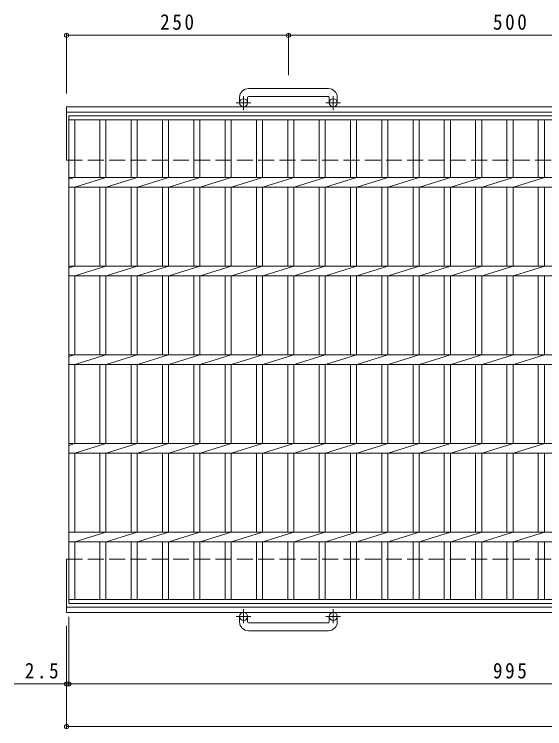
# Model space of a CAD drawing. Units: millimetres, scale not verified. Extents: x -925 to 979, y -824 to 735.
# Drawn here: x -925 to -327, y -188 to 618 of the extents above; entities that cross this region are included whole.
import ezdxf

# ---------------------------------------------------------------- set-up
doc = ezdxf.new("R2010")
doc.units = ezdxf.units.MM
doc.header["$LTSCALE"] = 6
doc.header["$PDMODE"] = 32
doc.header["$PDSIZE"] = 4.8
doc.linetypes.add('CHAIN1', pattern=[8, 5, -1, 1, -1])
doc.linetypes.add('DASHED3', pattern=[4, 3, -1])
for name, color, linetype, lineweight in [('B-1_ピット', 2, 'Continuous', 9), ('B-2_蓋', 3, 'Continuous', 9), ('B-4_寸法', 7, 'Continuous', 9)]:
    doc.layers.add(name, color=color, linetype=linetype, lineweight=lineweight)
doc.styles.add('ＭＳ ゴシック', font='')
doc.styles.get('ＭＳ ゴシック').set_extended_font_data('MS Gothic')

msp = doc.modelspace()

# ---------------------------------------------------------------- linework, layer by layer
at = {"layer": 'B-1_ピット'}
for p, q in [((-571.262, 534.002), (-661.261, 534.002)), ((-671.262, 524.003), (-671.262, 517.903)), ((-662.262, 524.003), (-662.262, 517.903)), ((-661.261, 525.003), (-571.262, 525.003)), ((-570.262, 524.003), (-570.262, 517.903)), ((-561.262, 524.003), (-561.262, 517.903)), ((-866.262, 453.403), (-866.262, 513.403)), ((282.387, 513.403), (-866.262, 513.403)), ((282.387, 507.402), (-866.262, 507.402)), ((-866.262, 3.402), (-866.262, -56.597)), ((282.387, -50.597), (-866.262, -50.597)), ((282.387, -56.597), (-866.262, -56.597)), ((-671.262, -67.198), (-671.262, -61.098)), ((-662.262, -67.198), (-662.262, -61.098)), ((-570.262, -67.198), (-570.262, -61.098)), ((-561.262, -67.198), (-561.262, -61.098)), ((-661.261, -68.198), (-571.262, -68.198)), ((-571.262, -77.198), (-661.261, -77.198))]:
    msp.add_line(p, q, dxfattribs=at)
at = {"layer": 'B-1_ピット', "linetype": 'CHAIN1'}
for p, q in [((-666.762, 509.795), (-666.762, 525.393)), ((-565.761, 509.795), (-565.761, 525.393)), ((-658.598, 517.903), (-675.006, 517.903)), ((-557.599, 517.903), (-574.005, 517.903)), ((-666.762, -52.991), (-666.762, -68.588)), ((-565.761, -52.991), (-565.761, -68.588)), ((-658.598, -61.098), (-675.006, -61.098)), ((-557.599, -61.098), (-574.005, -61.098))]:
    msp.add_line(p, q, dxfattribs=at)
at = {"layer": 'B-1_ピット', "linetype": 'DASHED3'}
for p, q in [((-866.262, 453.403), (282.387, 453.403)), ((-866.262, 3.402), (282.387, 3.402))]:
    msp.add_line(p, q, dxfattribs=at)
at = {"layer": 'B-1_ピット'}
for centre in [(-666.762, 517.903), (-565.761, 517.903), (-666.762, -61.098), (-565.761, -61.098)]:
    msp.add_circle(centre, 4.5, dxfattribs=at)
for centre, radius, start, end in [((-661.261, 524.003), 10, 90, 180), ((-571.262, 524.003), 10, 0, 90), ((-661.261, 524.003), 1, 90, 180), ((-571.262, 524.003), 1, 0, 90), ((-661.261, -67.198), 10, 180, 270), ((-661.261, -67.198), 1, 180, 270), ((-571.262, -67.198), 10, 270, 0), ((-571.262, -67.198), 1, 270, 0)]:
    msp.add_arc(centre, radius, start, end, dxfattribs=at)
at = {"layer": 'B-2_蓋'}
for p, q in [((-863.762, 503.403), (131.239, 503.403)), ((-863.762, -46.598), (-863.762, 503.403)), ((-863.762, 498.903), (131.239, 498.903)), ((-856.761, 433.903), (-856.761, 498.903)), ((-828.861, 498.903), (-828.861, 433.903)), ((-821.861, 498.903), (-821.861, 433.903)), ((-793.561, 498.903), (-793.561, 433.903)), ((-786.561, 498.903), (-786.561, 433.903)), ((-758.261, 498.903), (-758.261, 433.903)), ((-751.261, 498.903), (-751.261, 433.903)), ((-722.961, 498.903), (-722.961, 433.903)), ((-715.961, 498.903), (-715.961, 433.903)), ((-687.661, 498.903), (-687.661, 433.903)), ((-680.661, 498.903), (-680.661, 433.903)), ((-652.361, 498.903), (-652.361, 433.903)), ((-645.361, 498.903), (-645.361, 433.903)), ((-617.061, 498.903), (-617.061, 433.903)), ((-610.061, 498.903), (-610.061, 433.903)), ((-581.761, 498.903), (-581.761, 433.903)), ((-574.761, 498.903), (-574.761, 433.903)), ((-546.461, 498.903), (-546.461, 433.903)), ((-539.461, 498.903), (-539.461, 433.903)), ((-511.161, 498.903), (-511.161, 433.903)), ((-504.161, 498.903), (-504.161, 433.903)), ((-475.861, 498.903), (-475.861, 433.903)), ((-468.861, 498.903), (-468.861, 433.903)), ((-440.561, 498.903), (-440.561, 433.903)), ((-433.561, 498.903), (-433.561, 433.903)), ((-405.261, 498.903), (-405.261, 433.903)), ((-398.261, 498.903), (-398.261, 433.903)), ((-369.961, 498.903), (-369.961, 433.903)), ((-362.961, 498.903), (-362.961, 433.903)), ((-334.662, 498.903), (-334.662, 433.903)), ((-327.661, 498.903), (-327.661, 433.903)), ((-863.762, 433.903), (131.239, 433.903)), ((-863.762, 431.822), (-857.161, 433.903)), ((-856.761, 422.904), (-821.861, 433.903)), ((-821.461, 422.904), (-786.562, 433.903)), ((-786.161, 422.904), (-751.262, 433.903)), ((-750.861, 422.904), (-715.961, 433.903)), ((-715.561, 422.904), (-680.662, 433.903)), ((-680.261, 422.904), (-645.361, 433.903)), ((-644.961, 422.904), (-610.061, 433.903)), ((-609.661, 422.904), (-574.761, 433.903)), ((-574.361, 422.904), (-539.461, 433.903)), ((-539.061, 422.904), (-504.161, 433.903)), ((-503.761, 422.904), (-468.862, 433.903)), ((-468.461, 422.904), (-433.561, 433.903)), ((-433.161, 422.904), (-398.261, 433.903)), ((-397.861, 422.904), (-362.962, 433.903)), ((-362.561, 422.904), (-327.661, 433.903)), ((-863.762, 422.904), (131.239, 422.904)), ((-856.761, 333.903), (-856.761, 422.904)), ((-828.861, 422.904), (-828.861, 333.903)), ((-821.861, 422.904), (-821.861, 333.903)), ((-793.561, 422.904), (-793.561, 333.903)), ((-786.561, 422.904), (-786.561, 333.903)), ((-758.261, 422.904), (-758.261, 333.903)), ((-751.261, 422.904), (-751.261, 333.903)), ((-722.961, 422.904), (-722.961, 333.903)), ((-715.961, 422.904), (-715.961, 333.903)), ((-687.661, 422.904), (-687.661, 333.903)), ((-680.661, 422.904), (-680.661, 333.903)), ((-652.361, 422.904), (-652.361, 333.903)), ((-645.361, 422.904), (-645.361, 333.903)), ((-617.061, 422.904), (-617.061, 333.903)), ((-610.061, 422.904), (-610.061, 333.903)), ((-581.761, 422.904), (-581.761, 333.903)), ((-574.761, 422.904), (-574.761, 333.903)), ((-546.461, 422.904), (-546.461, 333.903)), ((-539.461, 422.904), (-539.461, 333.903)), ((-511.161, 422.904), (-511.161, 333.903)), ((-504.161, 422.904), (-504.161, 333.903)), ((-475.861, 422.904), (-475.861, 333.903)), ((-468.861, 422.904), (-468.861, 333.903)), ((-440.561, 422.904), (-440.561, 333.903)), ((-433.561, 422.904), (-433.561, 333.903)), ((-405.261, 422.904), (-405.261, 333.903)), ((-398.261, 422.904), (-398.261, 333.903)), ((-369.961, 422.904), (-369.961, 333.903)), ((-362.961, 422.904), (-362.961, 333.903)), ((-334.662, 422.904), (-334.662, 333.903)), ((-327.661, 422.904), (-327.661, 333.903)), ((-863.762, 333.903), (131.239, 333.903)), ((-863.762, 331.822), (-857.161, 333.903)), ((-856.761, 322.904), (-821.861, 333.903)), ((-821.461, 322.904), (-786.562, 333.903)), ((-786.161, 322.904), (-751.262, 333.903)), ((-750.861, 322.904), (-715.961, 333.903)), ((-715.561, 322.904), (-680.662, 333.903)), ((-680.261, 322.904), (-645.361, 333.903)), ((-644.961, 322.904), (-610.061, 333.903)), ((-609.661, 322.904), (-574.761, 333.903)), ((-574.361, 322.904), (-539.461, 333.903)), ((-539.061, 322.904), (-504.161, 333.903)), ((-503.761, 322.904), (-468.862, 333.903)), ((-468.461, 322.904), (-433.561, 333.903)), ((-433.161, 322.904), (-398.261, 333.903)), ((-397.861, 322.904), (-362.962, 333.903)), ((-362.561, 322.904), (-327.661, 333.903)), ((-863.762, 322.904), (131.239, 322.904)), ((-856.761, 233.903), (-856.761, 322.904)), ((-828.861, 322.904), (-828.861, 233.903)), ((-821.861, 322.904), (-821.861, 233.903)), ((-793.561, 322.904), (-793.561, 233.903)), ((-786.561, 322.904), (-786.561, 233.903)), ((-758.261, 322.904), (-758.261, 233.903)), ((-751.261, 322.904), (-751.261, 233.903)), ((-722.961, 322.904), (-722.961, 233.903)), ((-715.961, 322.904), (-715.961, 233.903)), ((-687.661, 322.904), (-687.661, 233.903)), ((-680.661, 322.904), (-680.661, 233.903)), ((-652.361, 322.904), (-652.361, 233.903)), ((-645.361, 322.904), (-645.361, 233.903)), ((-617.061, 322.904), (-617.061, 233.903)), ((-610.061, 322.904), (-610.061, 233.903)), ((-581.761, 322.904), (-581.761, 233.903)), ((-574.761, 322.904), (-574.761, 233.903)), ((-546.461, 322.904), (-546.461, 233.903)), ((-539.461, 322.904), (-539.461, 233.903)), ((-511.161, 322.904), (-511.161, 233.903)), ((-504.161, 322.904), (-504.161, 233.903)), ((-475.861, 322.904), (-475.861, 233.903)), ((-468.861, 322.904), (-468.861, 233.903)), ((-440.561, 322.904), (-440.561, 233.903)), ((-433.561, 322.904), (-433.561, 233.903)), ((-405.261, 322.904), (-405.261, 233.903)), ((-398.261, 322.904), (-398.261, 233.903)), ((-369.961, 322.904), (-369.961, 233.903)), ((-362.961, 322.904), (-362.961, 233.903)), ((-334.662, 322.904), (-334.662, 233.903)), ((-327.661, 322.904), (-327.661, 233.903)), ((-863.762, 233.903), (131.239, 233.903)), ((-863.762, 231.823), (-857.161, 233.903)), ((-856.761, 222.903), (-821.861, 233.903)), ((-821.461, 222.903), (-786.562, 233.903)), ((-786.161, 222.903), (-751.262, 233.903)), ((-750.861, 222.903), (-715.961, 233.903)), ((-715.561, 222.903), (-680.662, 233.903)), ((-680.261, 222.903), (-645.361, 233.903)), ((-644.961, 222.903), (-610.061, 233.903)), ((-609.661, 222.903), (-574.761, 233.903)), ((-574.361, 222.903), (-539.461, 233.903)), ((-539.061, 222.903), (-504.161, 233.903)), ((-503.761, 222.903), (-468.862, 233.903)), ((-468.461, 222.903), (-433.561, 233.903)), ((-433.161, 222.903), (-398.261, 233.903)), ((-397.861, 222.903), (-362.962, 233.903)), ((-362.561, 222.903), (-327.661, 233.903)), ((-863.762, 222.902), (131.239, 222.902)), ((-856.761, 133.902), (-856.761, 222.902)), ((-828.861, 222.902), (-828.861, 133.902)), ((-821.861, 222.902), (-821.861, 133.902)), ((-793.561, 222.902), (-793.561, 133.902)), ((-786.561, 222.902), (-786.561, 133.902)), ((-758.261, 222.902), (-758.261, 133.902)), ((-751.261, 222.902), (-751.261, 133.902)), ((-722.961, 222.902), (-722.961, 133.902)), ((-715.961, 222.902), (-715.961, 133.902)), ((-687.661, 222.902), (-687.661, 133.902)), ((-680.661, 222.902), (-680.661, 133.902)), ((-652.361, 222.902), (-652.361, 133.902)), ((-645.361, 222.902), (-645.361, 133.902)), ((-617.061, 222.902), (-617.061, 133.902)), ((-610.061, 222.902), (-610.061, 133.902)), ((-581.761, 222.902), (-581.761, 133.902)), ((-574.761, 222.902), (-574.761, 133.902)), ((-546.461, 222.902), (-546.461, 133.902)), ((-539.461, 222.902), (-539.461, 133.902)), ((-511.161, 222.902), (-511.161, 133.902)), ((-504.161, 222.902), (-504.161, 133.902)), ((-475.861, 222.902), (-475.861, 133.902)), ((-468.861, 222.902), (-468.861, 133.902)), ((-440.561, 222.902), (-440.561, 133.902)), ((-433.561, 222.902), (-433.561, 133.902)), ((-405.261, 222.902), (-405.261, 133.902)), ((-398.261, 222.902), (-398.261, 133.902)), ((-369.961, 222.902), (-369.961, 133.902)), ((-362.961, 222.902), (-362.961, 133.902)), ((-334.662, 222.902), (-334.662, 133.902)), ((-327.661, 222.902), (-327.661, 133.902)), ((-863.762, 131.822), (-857.161, 133.903)), ((-863.762, 133.902), (131.239, 133.902)), ((-856.761, 122.903), (-821.861, 133.903)), ((-821.461, 122.903), (-786.562, 133.903)), ((-786.161, 122.903), (-751.262, 133.903)), ((-750.861, 122.903), (-715.961, 133.903)), ((-715.561, 122.903), (-680.662, 133.903)), ((-680.261, 122.903), (-645.361, 133.903)), ((-644.961, 122.903), (-610.061, 133.903)), ((-609.661, 122.903), (-574.761, 133.903)), ((-574.361, 122.903), (-539.461, 133.903)), ((-539.061, 122.903), (-504.161, 133.903)), ((-503.761, 122.903), (-468.862, 133.903)), ((-468.461, 122.903), (-433.561, 133.903)), ((-433.161, 122.903), (-398.261, 133.903)), ((-397.861, 122.903), (-362.962, 133.903)), ((-362.561, 122.903), (-327.661, 133.903)), ((-863.762, 122.903), (131.239, 122.903)), ((-856.761, 33.903), (-856.761, 122.903)), ((-828.861, 122.903), (-828.861, 33.903)), ((-821.861, 122.903), (-821.861, 33.903)), ((-793.561, 122.903), (-793.561, 33.903)), ((-786.561, 122.903), (-786.561, 33.903)), ((-758.261, 122.903), (-758.261, 33.903)), ((-751.261, 122.903), (-751.261, 33.903)), ((-722.961, 122.903), (-722.961, 33.903)), ((-715.961, 122.903), (-715.961, 33.903)), ((-687.661, 122.903), (-687.661, 33.903)), ((-680.661, 122.903), (-680.661, 33.903)), ((-652.361, 122.903), (-652.361, 33.903)), ((-645.361, 122.903), (-645.361, 33.903)), ((-617.061, 122.903), (-617.061, 33.903)), ((-610.061, 122.903), (-610.061, 33.903)), ((-581.761, 122.903), (-581.761, 33.903)), ((-574.761, 122.903), (-574.761, 33.903)), ((-546.461, 122.903), (-546.461, 33.903)), ((-539.461, 122.903), (-539.461, 33.903)), ((-511.161, 122.903), (-511.161, 33.903)), ((-504.161, 122.903), (-504.161, 33.903)), ((-475.861, 122.903), (-475.861, 33.903)), ((-468.861, 122.903), (-468.861, 33.903)), ((-440.561, 122.903), (-440.561, 33.903)), ((-433.561, 122.903), (-433.561, 33.903)), ((-405.261, 122.903), (-405.261, 33.903)), ((-398.261, 122.903), (-398.261, 33.903)), ((-369.961, 122.903), (-369.961, 33.903)), ((-362.961, 122.903), (-362.961, 33.903)), ((-334.662, 122.903), (-334.662, 33.903)), ((-327.661, 122.903), (-327.661, 33.903)), ((-863.762, 33.903), (131.239, 33.903)), ((-856.761, 22.903), (-821.861, 33.903)), ((-821.461, 22.903), (-786.562, 33.903)), ((-786.161, 22.903), (-751.262, 33.903)), ((-750.861, 22.903), (-715.961, 33.903)), ((-715.561, 22.903), (-680.662, 33.903)), ((-680.261, 22.903), (-645.361, 33.903)), ((-644.961, 22.903), (-610.061, 33.903)), ((-609.661, 22.903), (-574.761, 33.903)), ((-574.361, 22.903), (-539.461, 33.903)), ((-539.061, 22.903), (-504.161, 33.903)), ((-503.761, 22.903), (-468.862, 33.903)), ((-468.461, 22.903), (-433.561, 33.903)), ((-433.161, 22.903), (-398.261, 33.903)), ((-397.861, 22.903), (-362.962, 33.903)), ((-362.561, 22.903), (-327.661, 33.903)), ((-863.762, 22.903), (131.239, 22.903)), ((-856.761, -42.098), (-856.761, 22.903)), ((-828.861, 22.903), (-828.861, -42.098)), ((-821.861, 22.903), (-821.861, -42.098)), ((-793.561, 22.903), (-793.561, -42.098)), ((-786.561, 22.903), (-786.561, -42.098)), ((-758.261, 22.903), (-758.261, -42.098)), ((-751.261, 22.903), (-751.261, -42.098)), ((-722.961, 22.903), (-722.961, -42.098)), ((-715.961, 22.903), (-715.961, -42.098)), ((-687.661, 22.903), (-687.661, -42.098)), ((-680.661, 22.903), (-680.661, -42.098)), ((-652.361, 22.903), (-652.361, -42.098)), ((-645.361, 22.903), (-645.361, -42.098)), ((-617.061, 22.903), (-617.061, -42.098)), ((-610.061, 22.903), (-610.061, -42.098)), ((-581.761, 22.903), (-581.761, -42.098)), ((-574.761, 22.903), (-574.761, -42.098)), ((-546.461, 22.903), (-546.461, -42.098)), ((-539.461, 22.903), (-539.461, -42.098)), ((-511.161, 22.903), (-511.161, -42.098)), ((-504.161, 22.903), (-504.161, -42.098)), ((-475.861, 22.903), (-475.861, -42.098)), ((-468.861, 22.903), (-468.861, -42.098)), ((-440.561, 22.903), (-440.561, -42.098)), ((-433.561, 22.903), (-433.561, -42.098)), ((-405.261, 22.903), (-405.261, -42.098)), ((-398.261, 22.903), (-398.261, -42.098)), ((-369.961, 22.903), (-369.961, -42.098)), ((-362.961, 22.903), (-362.961, -42.098)), ((-334.662, 22.903), (-334.662, -42.098)), ((-327.661, 22.903), (-327.661, -42.098)), ((131.239, -42.098), (-863.762, -42.098)), ((131.239, -46.598), (-863.762, -46.598))]:
    msp.add_line(p, q, dxfattribs=at)
at = {"layer": 'B-4_寸法'}
for p, q in [((-866.262, 528.403), (-866.262, 595.802)), ((-866.262, 594.002), (282.387, 594.002)), ((-616.262, 549.002), (-616.262, 595.802)), ((-863.761, -61.598), (-863.761, -138.998)), ((-866.262, -71.597), (-866.262, -186.998)), ((-925.113, -137.198), (282.387, -137.198)), ((-866.262, -185.198), (282.387, -185.198))]:
    msp.add_line(p, q, dxfattribs=at)
for p in [(-866.262, 594.002), (-616.262, 594.002), (-866.262, -137.198), (-863.761, -137.198), (-866.262, -185.198)]:
    msp.add_point(p, dxfattribs=at)

# ---------------------------------------------------------------- texts
at = {"layer": 'B-4_寸法', "color": 2, "char_height": 17.6, "attachment_point": 7, "style": 'ＭＳ ゴシック'}
for s, insert in [('\\T1.27;\\W0.9;250', (-760.761, 600.002)), ('\\T1.27;\\W0.9;500', (-385.761, 600.002)), ('\\T1.27;\\W0.9;2.5', (-913.28, -131.198)), ('\\T1.27;\\W0.9;995', (-385.761, -131.198))]:
    msp.add_mtext(s, dxfattribs=dict(at, insert=insert))

doc.saveas('drawing.dxf')
